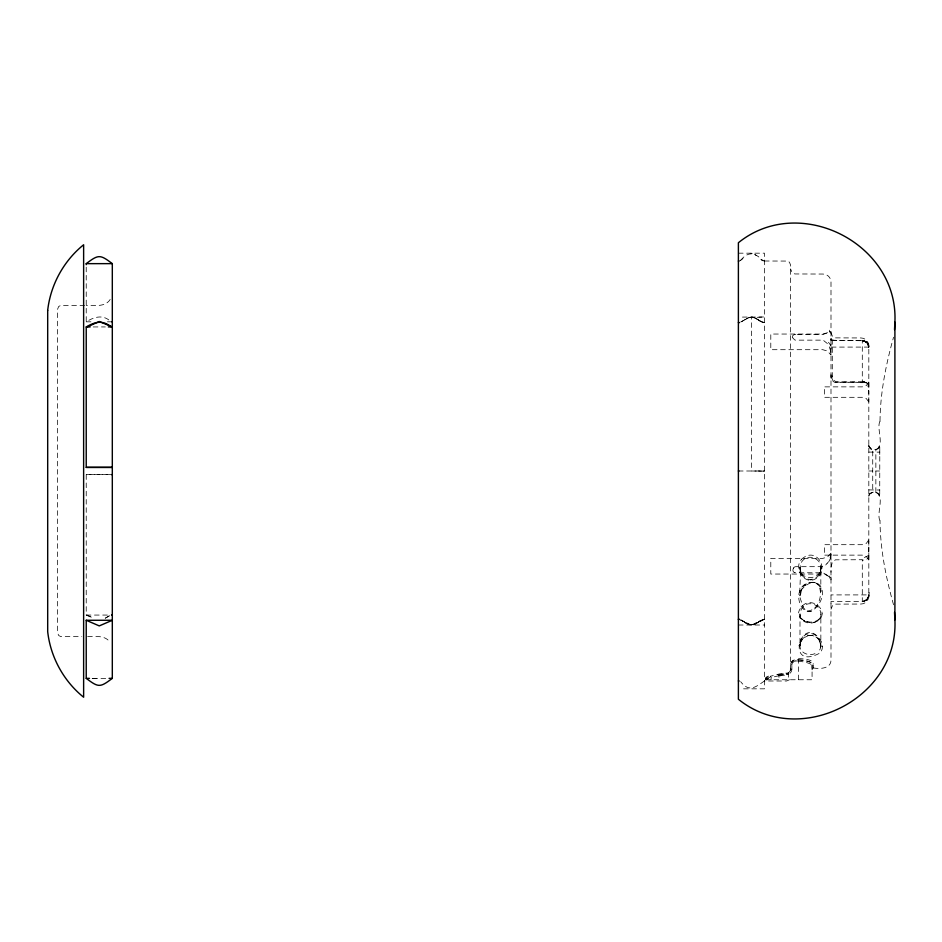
<?xml version="1.0" encoding="UTF-8"?>
<svg xmlns="http://www.w3.org/2000/svg" width="942" height="942" viewBox="0 0 942 942"><rect width="100%" height="100%" fill="white"/><g stroke="black" fill="none" stroke-linecap="round" stroke-linejoin="round"><path stroke-width="0.71" stroke-dasharray="4.71 3.53" d="M766.894 679.759L767.082 679.571A1.307 1.283 0 0 0 765.775 678.275A15.26 2.437 -4.3 0 1 770.815 676.356M786.652 673.247A3.992 3.615 -25.4 0 0 788.124 672.894A4.192 4.168 -0.2 0 0 790.515 669.114L790.562 668.208L790.279 670.28L790.562 668.208M790.562 664.463L791.869 665.04A4.109 4.109 0 0 1 795.943 660.907M812.075 669.797L812.075 664.817A1.307 1.272 0 0 1 813.382 663.533L813.382 667.949L812.075 669.185M819.022 653.536C784.027 671.234 802.325 610.64 821.259 641.455A23.22 15.884 -15 0 1 822.425 646.33A1.307 0.93 0 0 1 820.847 645.423L820.847 614.773C821.13 602.915 803.997 598.9 800.712 611.193C797.215 618.352 805.681 624.558 812.369 622.874C815.784 622.45 819.422 620.507 820.506 617.045C821.353 613.513 820.152 618.611 819.304 618.812C815.572 622.65 808.884 623.039 803.903 620.637L804.833 621.072L803.903 620.637M830.997 603.304L830.997 601.432L862.295 601.432C868.018 601.573 870.149 594.602 868.818 589.951M830.997 579.895L830.997 576.916L830.444 577.493M830.997 572.253L830.997 571.052M830.997 560.172L830.997 559.018M830.997 378.154L830.997 374.622M830.997 354.639L830.55 350.094M830.997 349.07L830.997 347.916M830.997 345.49L830.997 344.101M830.997 340.192L864.061 340.78L867.511 343.171L868.818 347.092L830.997 347.092M830.997 553.131L827.429 557.052L822.731 558.394L770.792 558.394L770.792 574.043L822.731 574.043L825.086 574.361L829.29 576.763M868.818 559.784L866.322 556.416L862.295 555.132L824.474 555.132M868.818 559.242L868.818 558.312M868.818 557.699L868.818 557.005M868.818 556.239L868.818 552.789M868.818 545.3L868.818 544.417M868.818 543.581L868.818 542.816M868.818 542.121L868.818 540.991M880.016 520.749C875.989 514.014 885.374 495.41 875.636 492.525C874.435 490.134 867.488 495.068 868.889 495.61L868.818 496.434A3.909 3.909 0 0 1 872.728 492.525L872.728 449.487A3.909 3.909 0 0 1 868.818 445.566L868.818 446.061M868.818 401.963L866.322 398.596L862.295 397.312L824.474 397.312L824.474 386.891M868.818 401.422L868.818 400.491M868.818 399.879L868.818 399.184M868.818 398.419L868.818 397.583M868.818 387.48L868.818 381.769M875.86 492.289L875.86 449.711M875.801 492.525A3.909 3.909 0 0 1 879.722 496.363L879.793 451.983M830.997 567.378L832.245 562.445L835.401 559.831L860.988 559.736A5.299 5.299 0 0 0 862.295 559.572L862.295 601.408L865.298 600.702L867.358 599.018L868.818 594.908L830.997 594.908M879.757 454.503L879.769 453.326M879.793 451.677L879.746 445.743A3.909 3.909 0 0 1 875.801 449.475L870.938 449.04L868.818 445.684M880.016 421.251C875.989 427.986 885.374 446.59 875.636 449.475L875.801 449.475M868.818 547.62L868.689 551.341L868.818 548.032M820.847 615.197L820.871 614.608M830.997 554.249L830.09 557.629M880.016 421.074C880.287 392.508 885.927 364.578 893.546 337.212M868.818 595.273L868.689 597.028L868.818 594.908A6.523 6.523 0 0 1 862.295 601.432L866.852 599.583L868.818 594.908L868.265 597.711L868.689 596.204M868.818 596.062C868.96 600.289 865.239 604.116 860.988 604.046L835.26 604.128L832.516 605.565L830.997 609.215M868.818 496.316L868.889 495.61M800.052 644.575C798.628 653.972 811.886 657.657 817.809 651.699M800.099 644.21L800.747 641.69L799.982 645.093C799.734 632.365 815.725 628.985 819.776 641.149A23.691 15.096 -17.2 0 1 820.741 645.435M820.623 569.804C823.402 559.831 809.096 552.73 802.608 560.667A11.28 9.62 -6.4 0 0 801.501 562.209L799.993 567.19L801.218 572.913L800.088 569.251C801.018 583.958 822.013 582.038 820.871 567.437L820.341 571.04L820.529 570.251M862.107 382.77L861.989 381.851A6.123 6.123 0 0 0 860.988 381.769L836.06 381.769L833.529 380.179L832.304 376.223L832.292 340.568A1.307 1.307 0 0 1 830.997 339.261L832.175 340.568M830.891 554.991L830.291 557.075M868.889 495.728L869.961 493.667L872.021 492.584M800.865 641.361L799.993 646.224L799.993 614.502L800.936 617.999L804.044 620.696M800.994 641.019L800.559 642.15L803.396 638.064L808.625 635.461L806.799 635.956C811.651 634.166 817.538 636.451 819.776 641.149A1.307 0.93 -26.3 0 0 821.259 641.455M793.376 568.379L793.258 568.662A4.18 3.167 -44.7 0 0 793.152 571.37L793.317 571.558A3.497 2.696 -27.3 0 0 793.623 571.959L794.13 572.383M801.512 589.61L800.052 597.617L802.843 606.436A15.461 13.683 -22.9 0 0 806.847 611.134M868.818 382.052L866.322 385.584L862.295 386.868L824.474 386.868M868.818 539.872L866.322 543.404L862.295 544.688L824.474 544.688L824.474 555.109M802.019 588.715L801.442 589.727C824.368 565.059 826.899 610.757 807.023 610.934M793.67 567.861L794.188 567.284A2.614 2.543 -19.2 0 1 794.577 567.013A2.367 2.331 -13.5 0 1 795.778 566.684L822.731 566.672A3.862 3.379 0 0 0 823.167 566.648L825.698 565A13.058 11.681 -63.3 0 0 826.228 564.423L827.017 563.351M110.19 299.45C105.057 307.587 94.129 305.149 86.181 305.349M801.63 559.218C817.103 544.829 831.692 572.336 813.735 579.719C803.809 583.404 794.789 569.18 800.347 560.926A12.446 10.927 -5.2 0 1 801.654 559.242M789.502 679.759L786.641 680.995L764.468 680.995M740.648 260.345C748.301 250.843 755.319 252.574 762.973 260.793L759.829 258.591M866.852 599.583L865.274 600.819L867.759 598.476L868.818 594.908L868.689 597.605L868.818 596.215L868.818 345.785C868.877 341.605 865.18 337.895 860.988 337.954L835.26 337.872L832.516 336.435L830.997 332.785M743.026 258.591L739.882 260.793M758.204 622.25L758.922 621.732M758.557 622.026L759.111 621.614L757.863 622.462M745.487 319.291L740.648 322.199M744.663 319.939L748.019 317.913M757.686 622.58L758.192 622.191L751.433 625.017L741.048 620.295M105.528 617.999L109.272 615.821M743.839 320.327L740.648 322.07M759.829 621.108L759.017 621.744L760.63 620.637L759.829 621.237M105.21 618.293L109.272 615.915M756.532 623.274L757.368 622.709M756.767 623.074L754.836 624.157L764.468 619.353L763.726 619.553M746.323 318.926L749.714 317.277M751.551 624.958L762.973 619.659L761.43 620.354M760.63 620.766L761.43 620.225M865.863 600.372L862.295 601.432M826.428 333.244L823.167 334.386A4.274 3.085 0 0 1 822.731 334.398L795.778 334.398M754.942 624.051L753.141 624.782L754.212 624.428M754.53 624.299L752.988 624.758M827.571 332.691L822.731 334.045L770.792 334.045L770.792 349.694L822.731 349.694L827.429 351.036L830.997 355.028M748.866 317.69L764.468 316.983L741.283 317.089M778.963 675.708L771.098 677.569A1.307 0.907 77.9 0 0 770.167 676.285L778.045 674.448A1.307 0.907 75.7 0 1 778.963 675.708L778.963 679.759M794.4 334.528L792.952 335.434A4.604 2.838 39.2 0 0 792.717 337.931M753.141 624.652L749.644 624.699M764.468 680.925C755.767 687.118 749.055 692.7 740.648 681.655M809.107 611.405L810.167 611.287M750.574 253.327L752.281 253.327M86.228 267.139L86.228 321.823C94.282 316.842 102.972 314.122 110.815 321.575M811.592 579.825L810.061 579.919M750.574 317.23L752.281 317.23M765.775 678.275L765.775 679.759L767.082 679.594A14.142 2.473 -4.7 0 1 771.686 677.628M861.518 340.545L835.083 340.568L831.35 339.721L830.997 337.754L831.256 340.568L830.997 338.696L831.221 339.638M862.107 340.533L863.92 340.745M110.815 474.627L86.228 474.615L86.228 615.067L93.34 618.293M767.082 679.759L765.964 679.759M92.163 678.37L99.275 678.358M738.387 253.174L764.468 253.174L764.468 688.826L741.283 688.826M764.468 261.005L787.359 261.075L789.408 262.147L790.562 264.985L790.562 669.114A4.192 4.168 -2.9 0 1 788.16 673L788.654 679.759M84.721 305.349L60.735 305.42L58.675 306.503L57.533 309.317L57.533 632.683L58.675 635.497L60.735 636.58L81.813 636.651M86.228 321.823L91.115 321.823M107.423 321.823L110.685 321.823M93.211 326.933L105.339 326.933M836.213 340.545L835.26 340.521M861.777 382.699A4.828 4.816 0 0 0 860.988 382.64L836.213 382.64C832.869 383.005 829.325 376.8 832.292 375.988M868.83 452.089L879.793 452.148M738.387 471L764.468 471M868.83 471L872.728 471M875.742 471L879.651 471M764.468 471.13L751.433 471L751.433 316.983L754.848 317.913M86.228 474.615L110.685 474.615M868.83 489.911L879.793 490.017M86.228 615.067L108.377 615.067M738.387 625.017L764.468 625.017M87.63 636.651C95.201 636.627 105.41 634.873 110.19 642.55M795.778 660.966L798.38 660.966M813.382 667.949C819.575 669.103 830.962 668.867 830.997 660.071L830.997 281.929C831.079 277.737 827.37 273.981 823.167 274.051L794.824 273.957L792.092 272.521L790.562 268.894M790.585 669.114L791.869 669.114L791.869 665.04A4.003 4.003 0 0 1 795.778 660.907M92.752 678.358L105.798 678.358M765.775 679.759L812.075 679.759L812.075 664.817M758.192 471L761.43 471.035M831.068 375.87L832.598 380.097L835.401 382.169L860.988 382.264A5.299 5.299 0 0 1 862.295 382.428L862.295 340.568L866.428 342.04M868.618 345.478L868.818 347.092L868.265 344.289L868.818 347.092A6.523 6.523 0 0 0 862.295 340.568L866.852 342.417L868.818 346.927M764.103 261.052L762.208 260.345M764.468 322.517L761.43 321.646M764.468 322.706L764.103 322.564M868.818 345.938L868.689 344.36L868.818 347.092L867.759 343.524L865.274 341.181L867.5 343.159L868.677 345.761L866.793 342.37L862.295 340.568L866.911 342.476L868.818 347.092L868.265 344.289M862.295 340.568L865.769 341.569L868.524 345.172M830.196 331.937L830.938 332.656A2.908 0.777 -76.2 0 1 830.962 333.315M750.221 624.899L747.43 623.816M752.281 317.101L755.684 318.455M763.726 322.647L762.208 322.07M871.656 449.322L868.889 446.272M87.135 615.067L93.011 617.999M863.473 340.674L866.781 342.358L868.689 345.796L866.781 342.358L863.473 340.674L866.781 342.346L868.277 344.489M748.443 624.275L749.75 624.793L740.648 619.871M863.52 340.686L865.828 341.616L864.344 340.898M762.208 322.199L759.829 320.763M740.683 619.954A10.668 7.548 0 0 1 742.849 621.273A10.668 7.548 0 0 0 740.683 620.024L741.436 620.354M747.924 624.11L747.171 623.604M754.848 317.843L756.532 318.926M761.43 321.846L755.684 318.266M741.436 620.225L743.756 621.685M747.171 623.734L745.487 622.638M746.665 623.463L745.911 622.956M761.43 259.851L762.973 260.734M742.225 620.637L745.181 622.58M746.288 623.251L744.298 621.956M757.368 319.42L756.532 318.796L758.192 319.809M745.357 622.627L746.323 623.274M759.829 320.951L758.192 319.939M757.368 319.291L759.829 320.822M745.487 622.768L743.839 621.614M754.848 254.47L756.532 255.718M865.733 341.546L866.77 342.346L865.769 341.569M827.83 575.621L823.167 572.795A3.862 3.309 0 0 0 822.731 572.771L795.778 572.771A2.355 1.283 0 0 1 794.589 572.489M867.759 384.901L868.748 386.279M827.394 343.583L823.167 340.156A4.274 3.203 0 0 0 822.731 340.144L795.778 340.144A2.602 2.461 5.6 0 1 794.436 339.732L792.964 337.954M868.288 344.501L867.641 343.359L868.689 345.773M831.209 339.98L830.997 339.261M829.29 346.821L830.962 351.931A2.85 0.612 72.7 0 1 831.009 352.485M893.546 604.788C885.927 577.422 880.275 549.492 880.016 520.926M791.833 669.114A5.428 5.428 0 0 1 788.666 674.154A4.51 4.321 -25.3 0 1 786.817 674.637L786.688 673.436A3.992 3.78 -29.4 0 0 788.183 673.047M868.818 393.968L868.689 390.659L868.818 394.38M820.847 645.423L819.151 639.924L819.776 641.149A10.433 10.433 0 0 0 800.017 644.929A1.307 0.918 4.7 0 1 798.745 645.741M798.38 679.759L798.38 659.718L795.778 659.718A5.287 5.275 2.3 0 0 790.609 665.04A5.393 5.381 0 0 1 795.943 659.671M771.098 677.569L771.098 679.759M868.171 555.403A7.465 3.485 0 0 1 862.531 560.243M862.531 381.757A7.465 3.485 0 0 1 868.171 386.597A7.677 3.98 -0.4 0 0 862.566 381.216M868.453 555.356A7.465 1.472 -14.2 0 1 861.824 558.194M862.33 382.146A7.454 3.085 0 0 1 867.971 386.55M767.224 679.559A14.142 2.826 -1.8 0 1 769.72 677.416M778.634 675.626A13.447 3.898 0 0 1 786.688 674.342M798.357 661.202A13.93 3.191 5.2 0 1 811.462 664.793M798.545 659.871A14.048 4.392 0 0 1 811.827 664.805M788.631 674.083A4.51 4.215 -23.1 0 1 786.817 674.531M779.905 675.956A13.447 3.285 -1.6 0 1 787.029 674.978M829.172 575.974A13.624 2.708 58.9 0 1 829.619 578.153M794.542 572.536A2.649 1.766 -5.3 0 1 794.153 572.359M793.423 568.403A3.403 2.944 -38.6 0 1 793.717 567.885M827.888 562.339A16.991 12.293 -58.2 0 1 827.135 563.446M828.524 562.091A16.308 10.327 -58.1 0 0 829.843 559.619A13.376 7.147 -59.1 0 0 830.656 557.605M828.477 342.276A14.471 11.233 69.4 0 1 831.88 348.646M830.432 349.317A8.137 3.321 67.8 0 1 830.679 350.118M829.761 331.655A11.987 3.627 -56.5 0 1 830.291 331.808M829.396 330.206A15.779 4.133 -47.7 0 1 829.337 332.173M794.577 334.622A2.602 0.765 0 0 1 795.778 334.528M765.928 678.275A15.26 2.791 -1.7 0 1 768.696 676.132M777.668 674.366A14.813 3.945 0 0 1 786.511 673.083M798.357 659.965A15.154 3.179 4.7 0 1 812.746 663.521M798.498 658.646A15.249 4.392 0 0 1 813.182 663.533M779.081 674.696A14.813 3.321 -1.5 0 1 786.876 673.73M820.635 645.47A12.093 7.983 -14.4 0 1 818.174 651.852M822.295 646.365A13.27 9.243 -13.8 0 1 819.281 653.666M820.847 588.609L820.847 591.894C821.754 580.001 804.456 579.73 800.641 589.197C795.79 596.781 800.417 613.065 810.956 611.535C819.375 606.942 826.016 594.52 820.258 585.7C817.432 582.25 812.334 581.52 808.283 582.945C805.834 584.005 803.597 585.7 802.184 587.996C801.56 588.986 801.077 590.045 800.724 591.152C798.227 608.179 801.489 568.838 799.982 567.52L800.005 568.273L799.982 567.52C799.475 581.815 823.025 580.331 820.776 566.248L820.847 588.609M822.154 613.831C820.717 629.88 788.701 620.919 801.666 606.907C807.812 598.182 821.871 603.975 822.154 613.831M820.847 567.52L820.812 568.462L820.847 567.555M800.029 594.838L799.982 595.756L800.029 594.838M820.682 646.954L820.517 647.66L820.682 646.954M879.31 446.32L879.074 447.038L879.31 446.32M805.316 585.229L804.444 585.912L805.257 585.288M879.31 495.68L879.074 494.962L879.31 495.68M764.351 619.188A10.668 7.548 0 0 0 760.017 621.273A10.668 7.548 0 0 1 764.351 619.259"/><path stroke-width="1.41" d="M894.9 619.895C898.715 698.469 799.523 748.772 738.387 699.247L738.387 242.742C799.534 193.24 898.715 243.519 894.9 322.105L894.9 619.895L894.523 612.347M894.9 322.105L894.523 329.653M87.135 326.933L99.275 321.505L112.31 326.933L108.377 326.933M86.228 264.678L86.228 263.654C98.557 254.328 99.993 254.328 112.31 263.642L112.31 678.358C99.993 687.684 98.557 687.684 86.228 678.358L86.228 620.272L112.31 620.272L99.275 625.9L86.228 620.272M738.387 261.075L739.129 260.981M739.129 322.517L738.387 322.576L739.129 322.647M86.228 467.385L112.31 467.385L86.228 467.385L86.228 326.933C95.26 321.669 102.466 319.844 111.403 326.933M111.58 474.627L112.31 474.615M86.228 263.654L112.31 263.642M86.228 326.933L90.173 326.933M738.387 471L739.199 471M86.228 678.358L89.49 678.358M109.06 678.358L112.31 678.358M738.387 619.353L739.129 619.553M111.58 321.752L112.31 321.823M738.387 680.925L739.129 681.019M47.689 310.53L47.689 631.658C50.527 657.127 63.667 681.137 83.626 697.221L83.626 244.767C63.679 260.863 50.527 284.873 47.689 310.342L47.689 310.53M112.31 615.067L111.58 615.126L112.31 615.067M739.07 619.341A10.668 7.548 0 0 0 738.504 619.188A10.668 7.548 0 0 1 739.07 619.412"/></g></svg>
